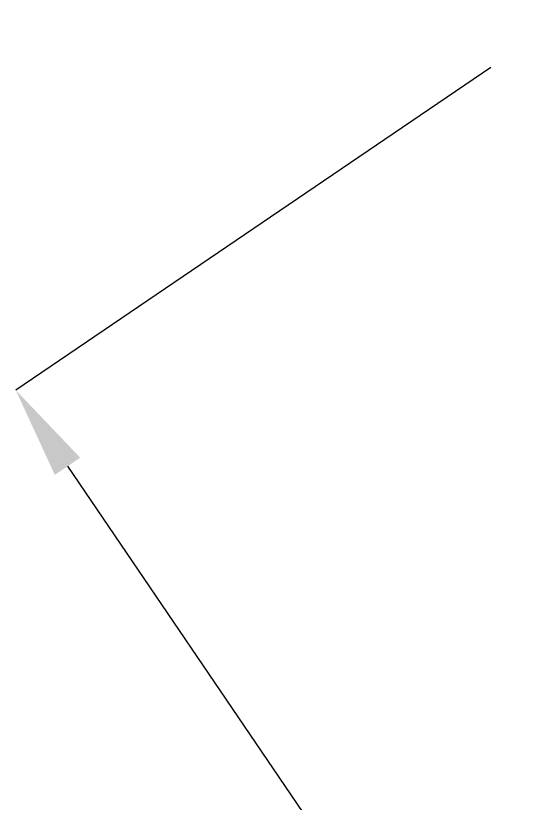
# Model space of a CAD drawing. Extents: x 0 to 1239, y 0 to 509.
# Drawn here: x 200.54 to 222.46, y 237.02 to 271.21 of the extents above; entities that cross this region are included whole.
import ezdxf

# ---------------------------------------------------------------- set-up
doc = ezdxf.new("R2010")
doc.units = 0
doc.header["$LTSCALE"] = 10
doc.header["$MEASUREMENT"] = 0
doc.header["$PDMODE"] = 3
doc.header["$PDSIZE"] = -10
doc.layers.get('0').update_dxf_attribs({"linetype": 'CONTINUOUS'})
doc.layers.get('DEFPOINTS').update_dxf_attribs({"linetype": 'CONTINUOUS'})
doc.styles.add('Daelim Dimension', font='')
doc.styles.get('Daelim Dimension').set_extended_font_data('NanumGothic')
doc.dimstyles.new('DEFAULT', dxfattribs={"dimscale": 2, "dimtxt": 2, "dimasz": 2, "dimexe": 0, "dimexo": 2, "dimgap": 1, "dimtad": 1, "dimdec": 1, "dimzin": 9, "dimdsep": 46, "dimtxsty": 'Daelim Dimension', "dimcen": 0.5, "dimclrd": 252, "dimclre": 252, "dimclrt": 3, "dimadec": 1, "dimazin": 0, "dimtfac": 1, "dimtdec": 1, "dimtix": 1, "dimtmove": 0, "dimatfit": 3, "dimfxl": 1, "dimtolj": 1, "dimtzin": 1, "dimlwd": 9, "dimlwe": 9, "dimarcsym": 0})

# ---------------------------------------------------------------- blocks, each defined once
blk = doc.blocks.new('*D5')
at = {"color": 5, "lineweight": 9, "ltscale": 0.5, "transparency": 16777216}
for p, q in [((221.184, 268.962), (200.54, 254.933)), ((202.788, 251.625), (244.041, 190.921)), ((266.933, 201.642), (246.289, 187.613))]:
    blk.add_line(p, q, dxfattribs=at)
at = {"color": 5, "ltscale": 0.5, "transparency": 16777216}
for points in [[(203.339, 251.999), (202.237, 251.25), (200.54, 254.933)], [(244.592, 191.296), (243.489, 190.546), (246.289, 187.613)]]:
    blk.add_solid(points, dxfattribs=at)
at = {"layer": 'DEFPOINTS', "color": 0, "ltscale": 0.5, "transparency": 16777216}
for p in [(224.492, 271.21), (270.241, 203.89), (246.289, 187.613)]:
    blk.add_point(p, dxfattribs=at)
at = {"color": 7, "ltscale": 0.5, "transparency": 16777216, "insert": (229.031, 225.09), "char_height": 6, "attachment_point": 5, "rotation": 304.199, "style": 'Daelim Dimension'}
blk.add_mtext('\\A1;{\\H1.25x;\\C256;Ø}81', dxfattribs=at)

msp = doc.modelspace()

# ---------------------------------------------------------------- dimensions: what is measured, and where the dimension line sits
at = {"color": 5, "ltscale": 0.5}
dim = msp.add_aligned_dim(p1=(224.492, 271.21), p2=(270.241, 203.89), distance=-28.96, text='{\\H1.25x;\\C256;Ø}<>', dimstyle='DEFAULT', override={"dimtxt": 3, "dimdec": 0, "dimclrd": 5, "dimclre": 5, "dimclrt": 7}, dxfattribs=at)
dim.commit()
dim.dimension.update_dxf_attribs({"geometry": '*D5', "text_midpoint": (229.031, 225.09)})

doc.saveas('drawing.dxf')
